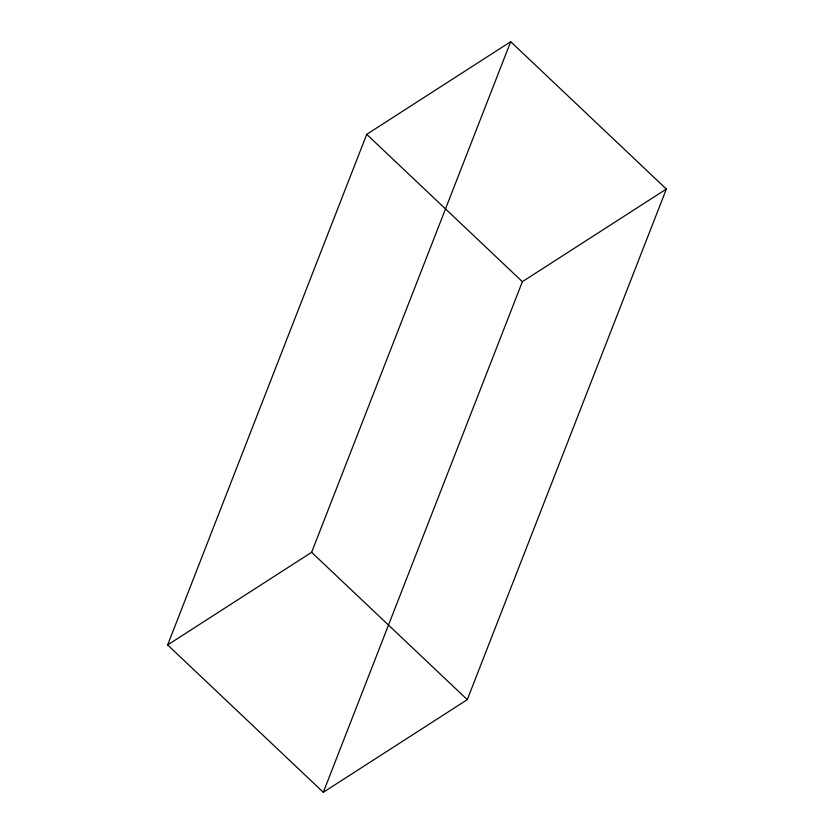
<?xml version="1.0" encoding="UTF-8"?>
<svg xmlns="http://www.w3.org/2000/svg" width="834" height="834" viewBox="0 0 834 834"><rect width="100%" height="100%" fill="white"/><g stroke="black" fill="none" stroke-linecap="round" stroke-linejoin="round"><path stroke-width="1.25" d="M167.644 644.953L366.72 134.347L510.7 41.7L666.356 189.047L467.28 699.653L323.3 792.3L167.644 644.953L311.624 552.316L510.7 41.7M323.3 792.3L522.376 281.683L666.356 189.047M366.72 134.347L522.376 281.683M311.624 552.316L467.28 699.653"/></g></svg>
